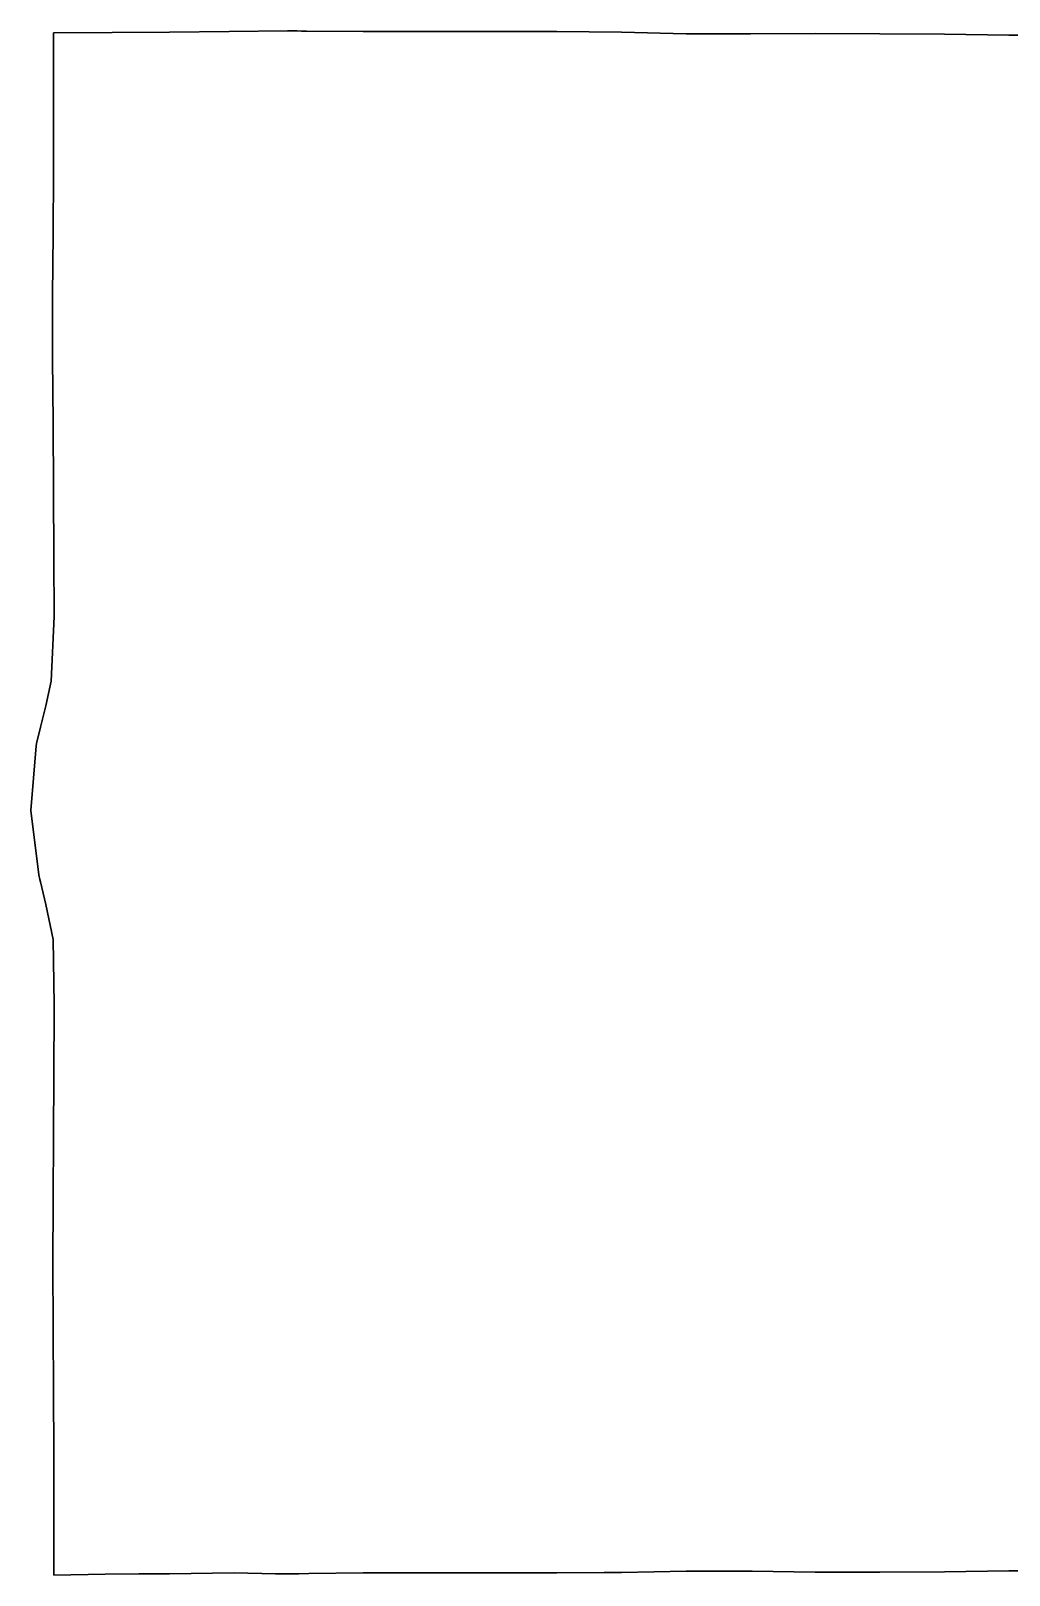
# Model space of a CAD drawing. Extents: x -24.6 to 24.6, y -19.6 to 19.4.
# Drawn here: x -24.57 to 0, y -19.39 to 19.39 of the extents above; entities that cross this region are included whole.
import ezdxf

# ---------------------------------------------------------------- set-up
doc = ezdxf.new("R2010")
doc.units = 0
doc.header["$MEASUREMENT"] = 0
doc.layers.get('0').update_dxf_attribs({"lineweight": 13})

msp = doc.modelspace()

# ---------------------------------------------------------------- linework, layer by layer
at = {"color": 7, "lineweight": 30}
for p, q in [((-18.119224, 19.38563), (-19.585328, 19.368528)), ((-18.000494, 19.385493), (-18.119224, 19.38563)), ((-22.529498, 19.344759), (-24.001844, 19.338167)), ((-24.001844, 19.338167), (-24.000001, 18.286705)), ((-21.083629, 19.353476), (-22.529498, 19.344759)), ((-19.585328, 19.368528), (-21.083629, 19.353476)), ((-17.884047, 19.382898), (-18.000494, 19.385493)), ((-17.767774, 19.378819), (-17.884047, 19.382898)), ((-17.649736, 19.376414), (-17.767774, 19.378819)), ((-16.219236, 19.370036), (-17.649736, 19.376414)), ((-14.597772, 19.370264), (-16.219236, 19.370036)), ((-11.354843, 19.371832), (-14.597772, 19.370264)), ((-9.733378, 19.353337), (-11.354843, 19.371832)), ((-8.111914, 19.313051), (-9.733378, 19.353337)), ((-6.49045, 19.30804), (-8.111914, 19.313051)), ((-4.868985, 19.321794), (-6.49045, 19.30804)), ((-3.247521, 19.309854), (-4.868985, 19.321794)), ((-1.626056, 19.301138), (-3.247521, 19.309854)), ((-0.004592, 19.276744), (-1.626056, 19.301138)), ((1.616872, 19.276797), (-0.004592, 19.276744)), ((-24.000001, 18.286705), (-23.999955, 17.399318)), ((-23.999955, 17.399318), (-24.003559, 15.84653)), ((-24.003559, 15.84653), (-24.011465, 14.293936)), ((-24.011465, 14.293936), (-24.024724, 12.741477)), ((-24.024724, 12.741477), (-24.024166, 11.164189)), ((-24.024166, 11.164189), (-24.011525, 9.543616)), ((-24.011525, 9.543616), (-23.993822, 6.172068)), ((-23.993822, 6.172068), (-23.983406, 4.679222)), ((-23.983406, 4.679222), (-24.056239, 3.057758)), ((-24.056239, 3.057758), (-24.196217, 2.441584)), ((-24.196217, 2.441584), (-24.326558, 1.907313)), ((-24.326558, 1.907313), (-24.424998, 1.490493)), ((-24.437051, 1.436294), (-24.568442, -0.185171)), ((-24.424998, 1.490493), (-24.437051, 1.436294)), ((-24.568442, -0.185171), (-24.365408, -1.806635)), ((-24.365408, -1.806635), (-24.343584, -1.922091)), ((-24.343584, -1.922091), (-24.326558, -1.981824)), ((-24.326558, -1.981824), (-24.195858, -2.55226)), ((-24.195858, -2.55226), (-24.005259, -3.4281)), ((-24.005259, -3.4281), (-23.982473, -5.057218)), ((-23.982473, -5.057218), (-23.992717, -6.910489)), ((-23.992717, -6.910489), (-23.998248, -8.292493)), ((-23.998248, -8.292493), (-24.009902, -10.001008)), ((-24.009902, -10.001008), (-24.017555, -11.546417)), ((-24.017555, -11.546417), (-24.010895, -13.200292)), ((-24.010895, -13.200292), (-23.997603, -14.77835)), ((-23.997603, -14.77835), (-23.991775, -16.305481)), ((-23.991775, -16.305481), (-23.98855, -17.859185)), ((-23.98855, -17.859185), (-23.989238, -18.527354)), ((-23.989238, -18.527354), (-23.991279, -19.38563)), ((-23.991279, -19.38563), (-22.705094, -19.36593)), ((-22.705094, -19.36593), (-21.85887, -19.357152)), ((-21.85887, -19.357152), (-21.083629, -19.350466)), ((-21.083629, -19.350466), (-19.462165, -19.327136)), ((-19.462165, -19.327136), (-18.425412, -19.350201)), ((-18.425412, -19.350201), (-17.893037, -19.354548)), ((-17.893037, -19.354548), (-17.8402, -19.354477)), ((-17.8402, -19.354477), (-17.588109, -19.345697)), ((-17.588109, -19.345697), (-16.219236, -19.324382)), ((-16.219236, -19.324382), (-14.632987, -19.326192)), ((-14.632987, -19.326192), (-13.889818, -19.327503)), ((-13.889818, -19.327503), (-11.660359, -19.329043)), ((-11.660359, -19.329043), (-11.354843, -19.329072)), ((-11.354843, -19.329072), (-10.172611, -19.319873)), ((-10.172611, -19.319873), (-9.733378, -19.316079)), ((-9.733378, -19.316079), (-8.111914, -19.283322)), ((-8.111914, -19.283322), (-6.456544, -19.289772)), ((-6.456544, -19.289772), (-4.868985, -19.312079)), ((-4.868985, -19.312079), (-3.483328, -19.309091)), ((-3.483328, -19.309091), (-3.247521, -19.308336)), ((-3.247521, -19.308336), (-1.626056, -19.306545)), ((-1.626056, -19.306545), (-0.004592, -19.279544)), ((-0.004592, -19.279544), (1.616872, -19.279974))]:
    msp.add_line(p, q, dxfattribs=at)

doc.saveas('drawing.dxf')
